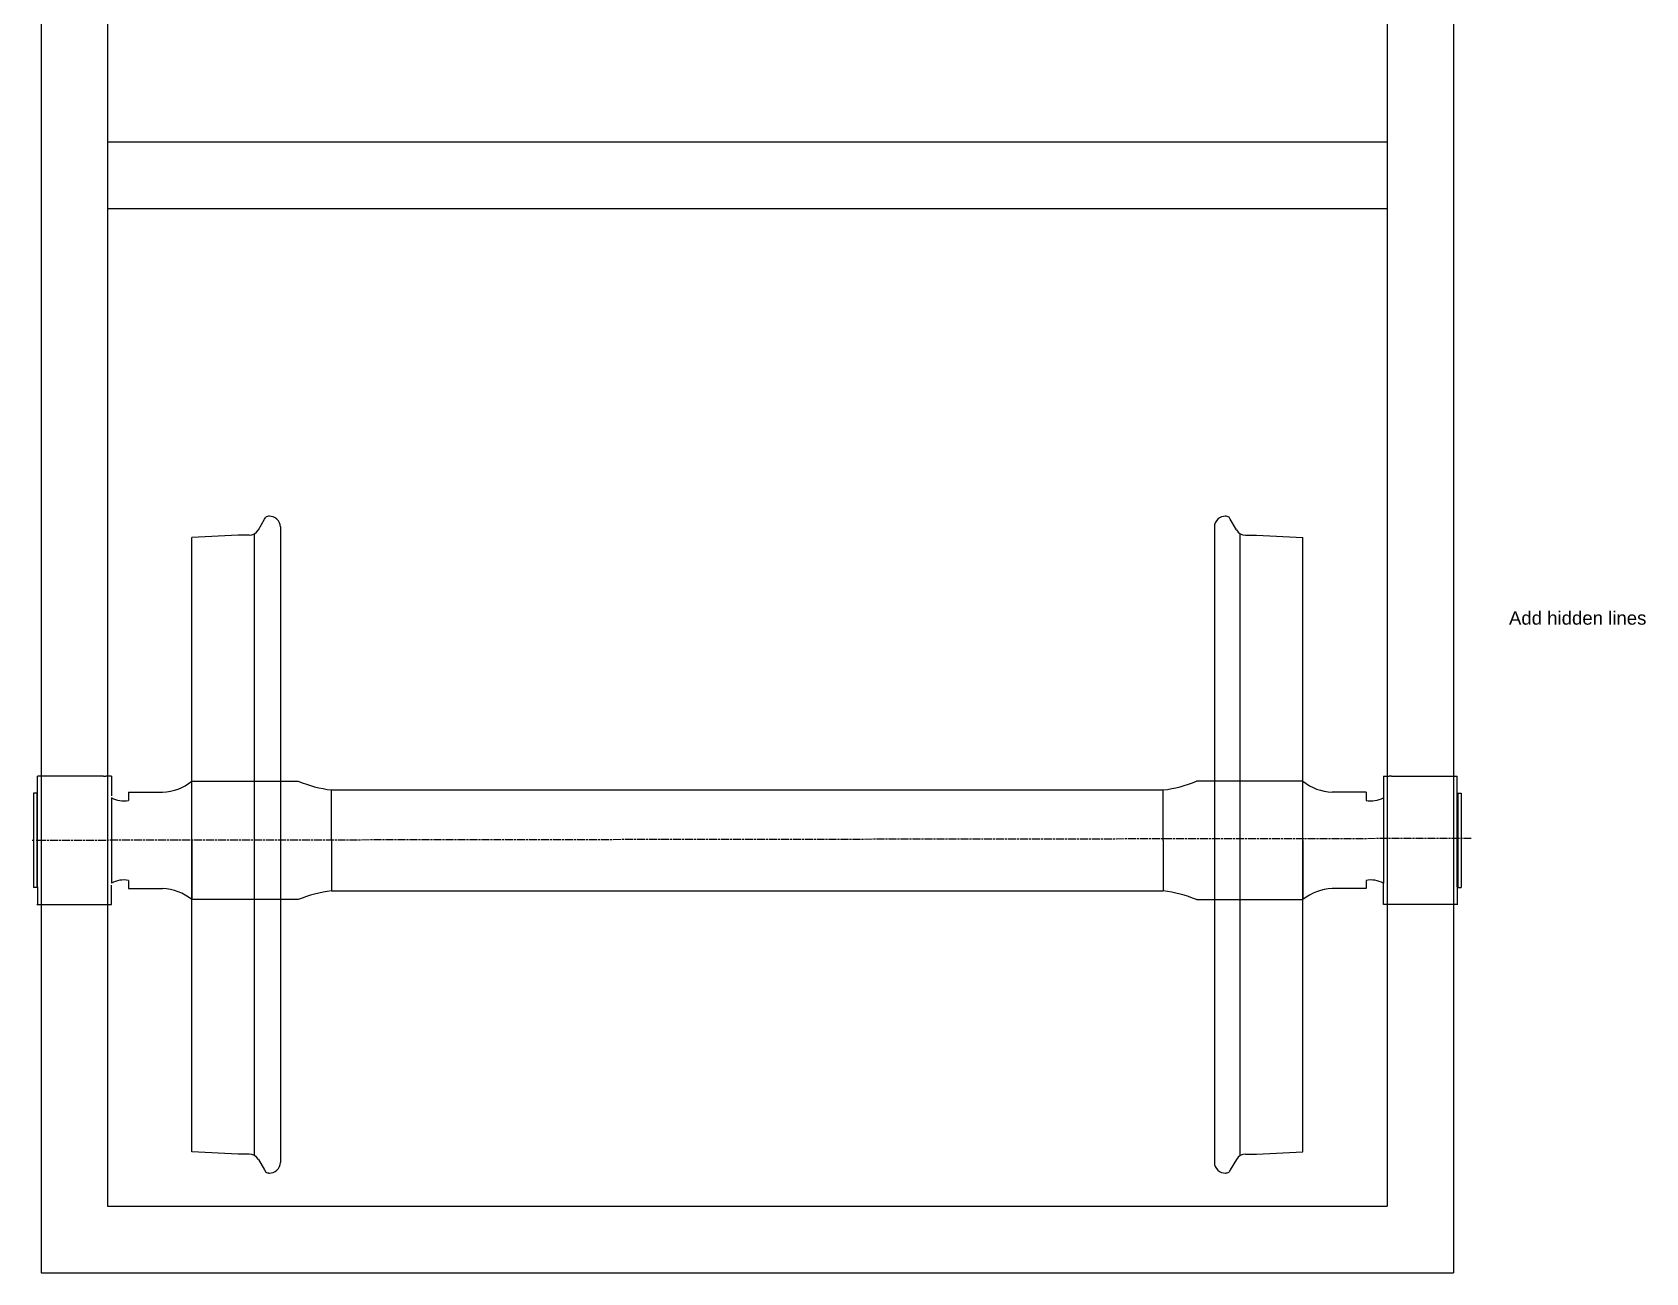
# Model space of a CAD drawing. Header units: millimetres. Extents: x 746 to 16552, y -884 to 8132.
# Drawn here: x 4554 to 6979, y 2832 to 4697 of the extents above; entities that cross this region are included whole.
import ezdxf

# ---------------------------------------------------------------- set-up
doc = ezdxf.new("R2010")
doc.units = ezdxf.units.MM
doc.linetypes.add('AM_ISO08W050', pattern=[18, 12, -1.5, 3, -1.5])
doc.styles.get("Standard").update_dxf_attribs({"font": 'arial.ttf'})

msp = doc.modelspace()

# ---------------------------------------------------------------- linework, layer by layer
for p, q in [((4567.271, 7385.952), (4567.271, 2832.495)), ((6690.324, 7385.952), (6690.324, 2832.495)), ((4667.034, 5482.495), (4667.034, 4482.495)), ((6590.561, 5482.495), (6590.561, 4482.495)), ((4667.034, 4532.495), (6590.561, 4532.495)), ((4667.034, 4482.495), (4667.034, 3482.495)), ((6590.561, 4482.495), (6590.561, 3482.495)), ((4667.034, 4432.495), (6590.561, 4432.495)), ((4893.746, 3949.172), (4902.936, 3965.091)), ((4893.746, 3949.172), (4902.936, 3965.091)), ((4902.936, 3965.091), (4904.752, 3968.236)), ((4902.936, 3965.091), (4904.752, 3968.236)), ((4926.797, 3953.672), (4926.797, 2998.372)), ((4926.797, 3953.672), (4926.797, 2998.372)), ((6330.797, 3953.672), (6330.797, 2998.372)), ((6330.797, 3953.672), (6330.797, 2998.372)), ((6354.658, 3965.091), (6352.842, 3968.236)), ((6354.658, 3965.091), (6352.842, 3968.236)), ((6363.848, 3949.172), (6354.658, 3965.091)), ((6363.848, 3949.172), (6354.658, 3965.091)), ((4863.297, 3941.172), (4793.797, 3937.7)), ((4863.297, 3941.172), (4793.797, 3937.7)), ((4793.797, 3014.344), (4793.797, 3937.7)), ((4793.797, 3014.344), (4793.797, 3937.7)), ((4879.889, 3941.172), (4863.297, 3941.172)), ((4879.889, 3941.172), (4863.297, 3941.172)), ((4887.889, 3008.729), (4887.889, 3943.316)), ((4887.889, 3008.729), (4887.889, 3943.316)), ((6369.705, 3008.729), (6369.705, 3943.316)), ((6369.705, 3008.729), (6369.705, 3943.316)), ((6377.705, 3941.172), (6394.297, 3941.172)), ((6377.705, 3941.172), (6394.297, 3941.172)), ((6394.297, 3941.172), (6463.797, 3937.7)), ((6394.297, 3941.172), (6463.797, 3937.7)), ((6463.797, 3014.344), (6463.797, 3937.7)), ((6463.797, 3014.344), (6463.797, 3937.7)), ((4561.797, 3552.372), (4561.797, 3578.792)), ((4572.797, 3578.792), (4561.797, 3578.792)), ((4561.797, 3552.372), (4561.797, 3578.792)), ((4572.797, 3578.792), (4561.797, 3578.792)), ((4660.797, 3578.792), (4572.797, 3578.792)), ((4660.797, 3578.792), (4664.297, 3578.792)), ((4660.797, 3578.792), (4664.297, 3578.792)), ((4669.565, 3578.792), (4664.297, 3578.792)), ((4669.565, 3578.792), (4664.297, 3578.792)), ((4672.797, 3578.792), (4669.565, 3578.792)), ((4672.797, 3578.792), (4669.565, 3578.792)), ((4672.797, 3578.792), (4672.797, 3549.527)), ((4672.797, 3578.792), (4672.797, 3549.527)), ((4793.797, 3571.372), (4953.797, 3571.372)), ((4793.797, 3482.372), (4793.797, 3571.372)), ((4793.797, 3571.372), (4953.797, 3571.372)), ((4793.797, 3482.372), (4793.797, 3571.372)), ((6463.797, 3571.372), (6303.797, 3571.372)), ((6463.797, 3571.372), (6303.797, 3571.372)), ((6463.797, 3482.372), (6463.797, 3571.372)), ((6463.797, 3482.372), (6463.797, 3571.372)), ((6584.797, 3578.792), (6584.797, 3549.527)), ((6584.797, 3578.792), (6588.029, 3578.792)), ((6584.797, 3578.792), (6584.797, 3549.527)), ((6584.797, 3578.792), (6588.029, 3578.792)), ((6588.029, 3578.792), (6593.297, 3578.792)), ((6588.029, 3578.792), (6593.297, 3578.792)), ((6596.797, 3578.792), (6593.297, 3578.792)), ((6596.797, 3578.792), (6593.297, 3578.792)), ((6596.797, 3578.792), (6684.797, 3578.792)), ((6684.797, 3578.792), (6695.797, 3578.792)), ((6684.797, 3578.792), (6695.797, 3578.792)), ((6695.797, 3552.372), (6695.797, 3578.792)), ((6695.797, 3552.372), (6695.797, 3578.792)), ((4560.797, 3553.372), (4555.797, 3553.372)), ((4555.797, 3553.372), (4555.797, 3523.587)), ((4560.797, 3553.372), (4555.797, 3553.372)), ((4555.797, 3553.372), (4555.797, 3512.157)), ((4560.797, 3553.372), (4560.797, 3546.687)), ((4560.797, 3553.372), (4560.797, 3546.687)), ((4560.797, 3546.687), (4560.797, 3521.841)), ((4560.797, 3546.687), (4560.797, 3521.841)), ((4561.803, 3546.686), (4560.797, 3546.687)), ((4560.797, 3546.622), (4560.797, 3521.841)), ((4560.797, 3546.622), (4560.797, 3521.841)), ((4560.797, 3546.622), (4560.797, 3521.841)), ((4560.797, 3546.622), (4560.797, 3521.841)), ((4561.797, 3546.687), (4561.804, 3552.372)), ((4561.797, 3418.058), (4561.804, 3552.372)), ((4672.797, 3546.687), (4672.797, 3418.122)), ((4698.797, 3554.872), (4749.797, 3554.872)), ((4698.797, 3554.872), (4698.797, 3542.372)), ((4698.797, 3554.872), (4749.797, 3554.872)), ((4698.797, 3554.872), (4698.797, 3542.372)), ((5003.797, 3482.372), (5003.797, 3558.372)), ((5003.797, 3558.372), (6253.797, 3558.372)), ((5003.797, 3482.372), (5003.797, 3558.372)), ((5003.797, 3558.372), (6253.797, 3558.372)), ((6253.797, 3482.372), (6253.797, 3558.372)), ((6253.797, 3482.372), (6253.797, 3558.372)), ((6558.797, 3554.872), (6507.797, 3554.872)), ((6558.797, 3554.872), (6507.797, 3554.872)), ((6558.797, 3554.872), (6558.797, 3542.372)), ((6558.797, 3554.872), (6558.797, 3542.372)), ((6584.797, 3549.527), (6584.797, 3546.687)), ((6584.797, 3549.527), (6584.797, 3546.687)), ((6584.797, 3549.527), (6584.797, 3546.687)), ((6584.797, 3549.527), (6584.797, 3546.687)), ((6584.797, 3546.687), (6584.797, 3418.122)), ((6695.797, 3546.687), (6695.791, 3552.372)), ((6695.797, 3418.058), (6695.791, 3552.372)), ((6695.791, 3546.686), (6696.797, 3546.687)), ((6696.797, 3553.372), (6696.797, 3546.687)), ((6696.797, 3553.372), (6701.797, 3553.372)), ((6696.797, 3553.372), (6696.797, 3546.687)), ((6696.797, 3553.372), (6701.797, 3553.372)), ((6696.797, 3546.687), (6696.797, 3521.841)), ((6696.797, 3546.687), (6696.797, 3521.841)), ((6696.797, 3546.622), (6696.797, 3521.841)), ((6696.797, 3546.622), (6696.797, 3521.841)), ((6696.797, 3546.622), (6696.797, 3521.841)), ((6696.797, 3546.622), (6696.797, 3521.841)), ((6701.797, 3553.372), (6701.797, 3523.587)), ((6701.797, 3553.372), (6701.797, 3512.157)), ((4560.797, 3521.841), (4560.797, 3521.047)), ((4560.797, 3521.841), (4560.797, 3514.697)), ((6696.797, 3521.841), (6696.797, 3521.047)), ((6696.797, 3521.841), (6696.797, 3514.697)), ((4555.797, 3512.157), (4555.797, 3482.372)), ((4555.797, 3512.157), (4555.797, 3482.372)), ((4560.797, 3514.697), (4560.797, 3513.904)), ((4560.797, 3514.697), (4560.797, 3513.904)), ((4560.797, 3513.904), (4560.797, 3418.122)), ((4560.797, 3513.904), (4560.797, 3418.122)), ((4560.797, 3513.904), (4560.797, 3411.386)), ((4560.797, 3513.904), (4560.797, 3418.122)), ((4560.797, 3513.904), (4560.797, 3418.122)), ((4560.797, 3513.904), (4560.797, 3411.386)), ((6696.797, 3514.697), (6696.797, 3513.904)), ((6696.797, 3514.697), (6696.797, 3513.904)), ((6696.797, 3513.904), (6696.797, 3418.122)), ((6696.797, 3513.904), (6696.797, 3418.122)), ((6696.797, 3513.904), (6696.797, 3411.386)), ((6696.797, 3513.904), (6696.797, 3418.122)), ((6696.797, 3513.904), (6696.797, 3418.122)), ((6696.797, 3513.904), (6696.797, 3411.386)), ((6701.797, 3512.157), (6701.797, 3482.372)), ((6701.797, 3512.157), (6701.797, 3482.372)), ((4554.797, 3482.372), (4553.903, 3482.372)), ((4554.797, 3482.372), (4553.903, 3482.372)), ((4555.797, 3482.372), (4555.797, 3411.386)), ((4555.797, 3482.372), (4555.797, 3411.386)), ((4560.797, 3482.372), (4559.797, 3482.372)), ((4560.797, 3482.372), (4559.797, 3482.372)), ((4667.034, 3482.495), (4667.034, 2932.495)), ((4793.797, 3482.372), (4793.797, 3393.372)), ((4793.797, 3482.372), (4793.797, 3393.372)), ((5003.797, 3482.372), (5003.797, 3406.372)), ((5003.797, 3482.372), (5003.797, 3406.372)), ((6253.797, 3482.372), (6253.797, 3406.372)), ((6253.797, 3482.372), (6253.797, 3406.372)), ((6463.797, 3482.372), (6463.797, 3393.372)), ((6463.797, 3482.372), (6463.797, 3393.372)), ((6590.561, 3482.495), (6590.561, 2932.495)), ((6701.797, 3482.372), (6701.797, 3411.386)), ((6701.797, 3482.372), (6701.797, 3411.386)), ((4561.803, 3423.691), (4560.797, 3423.691)), ((4698.797, 3422.372), (4698.797, 3409.872)), ((4698.797, 3422.372), (4698.797, 3409.872)), ((6558.797, 3422.372), (6558.797, 3409.872)), ((6558.797, 3422.372), (6558.797, 3409.872)), ((6695.791, 3423.691), (6696.797, 3423.691)), ((4560.797, 3411.386), (4555.797, 3411.386)), ((4560.797, 3411.386), (4555.797, 3411.386)), ((4561.77, 3412.383), (4561.744, 3385.952)), ((4561.77, 3412.383), (4561.744, 3385.952)), ((4561.797, 3412.381), (4561.797, 3418.058)), ((4561.797, 3412.381), (4561.797, 3418.058)), ((4672.797, 3385.952), (4672.797, 3415.218)), ((4672.797, 3385.952), (4672.797, 3415.218)), ((4698.797, 3409.872), (4749.797, 3409.872)), ((4698.797, 3409.872), (4749.797, 3409.872)), ((5003.797, 3406.372), (6253.797, 3406.372)), ((5003.797, 3406.372), (6253.797, 3406.372)), ((6558.797, 3409.872), (6507.797, 3409.872)), ((6558.797, 3409.872), (6507.797, 3409.872)), ((6584.797, 3415.218), (6584.797, 3418.058)), ((6584.797, 3415.218), (6584.797, 3418.058)), ((6584.797, 3415.218), (6584.797, 3418.058)), ((6584.797, 3415.218), (6584.797, 3418.058)), ((6584.797, 3385.952), (6584.797, 3415.218)), ((6584.797, 3385.952), (6584.797, 3415.218)), ((6695.797, 3412.381), (6695.797, 3418.058)), ((6695.797, 3412.381), (6695.797, 3418.058)), ((6695.824, 3412.383), (6695.851, 3385.952)), ((6695.824, 3412.383), (6695.851, 3385.952)), ((6696.797, 3411.386), (6701.797, 3411.386)), ((6696.797, 3411.386), (6701.797, 3411.386)), ((4560.797, 3385.952), (4672.797, 3385.952)), ((4560.797, 3385.952), (4672.797, 3385.952)), ((4953.797, 3393.372), (4793.797, 3393.372)), ((4953.797, 3393.372), (4793.797, 3393.372)), ((6303.797, 3393.372), (6463.797, 3393.372)), ((6303.797, 3393.372), (6463.797, 3393.372)), ((6696.797, 3385.952), (6584.797, 3385.952)), ((6696.797, 3385.952), (6584.797, 3385.952)), ((4863.297, 3010.872), (4793.797, 3014.344)), ((4863.297, 3010.872), (4793.797, 3014.344)), ((4879.889, 3010.872), (4863.297, 3010.872)), ((4879.889, 3010.872), (4863.297, 3010.872)), ((6377.705, 3010.872), (6394.297, 3010.872)), ((6377.705, 3010.872), (6394.297, 3010.872)), ((6394.297, 3010.872), (6463.797, 3014.344)), ((6394.297, 3010.872), (6463.797, 3014.344)), ((4893.746, 3002.872), (4902.936, 2986.954)), ((4893.746, 3002.872), (4902.936, 2986.954)), ((4902.936, 2986.954), (4904.752, 2983.809)), ((4902.936, 2986.954), (4904.752, 2983.809)), ((6354.658, 2986.954), (6352.842, 2983.809)), ((6354.658, 2986.954), (6352.842, 2983.809)), ((6363.848, 3002.872), (6354.658, 2986.954)), ((6363.848, 3002.872), (6354.658, 2986.954)), ((4910.692, 2982.372), (4910.797, 2982.372)), ((4910.692, 2982.372), (4910.797, 2982.372)), ((6346.902, 2982.372), (6346.797, 2982.372)), ((6346.902, 2982.372), (6346.797, 2982.372)), ((4667.034, 2932.495), (6590.561, 2932.495)), ((4567.271, 2832.495), (6690.324, 2832.495))]:
    msp.add_line(p, q)
at = {"linetype": 'AM_ISO08W050'}
msp.add_line((6716.951, 3485.215), (4559.797, 3482.372), dxfattribs=at)
for centre, radius, start, end in [((4910.692, 3956.672), 13, 90, 117.18757), ((4910.692, 3956.672), 13, 90, 117.18757), ((4910.797, 3953.672), 16, 0, 93.811315), ((4910.797, 3953.672), 16, 0, 93.811315), ((6346.797, 3953.672), 16, 86.188685, 180), ((6346.797, 3953.672), 16, 86.188685, 180), ((6346.902, 3956.672), 13, 62.81243, 90), ((6346.902, 3956.672), 13, 62.81243, 90), ((4879.889, 3957.172), 16, 270, 330), ((4879.889, 3957.172), 16, 270, 330), ((6377.705, 3957.172), 16, 210, 270), ((6377.705, 3957.172), 16, 210, 270), ((4746.788, 3629.812), 75, 272.299027, 308.813064), ((4746.788, 3629.812), 75, 272.299027, 308.813064), ((5022.351, 3732.386), 175, 246.937524, 263.914044), ((5022.351, 3732.386), 175, 246.937524, 263.914044), ((6235.244, 3732.386), 175, 276.085956, 293.062476), ((6235.244, 3732.386), 175, 276.085956, 293.062476), ((6510.806, 3629.812), 75, 231.186936, 267.700973), ((6510.806, 3629.812), 75, 231.186936, 267.700973), ((4691.89, 3581.771), 40, 241.489345, 279.94355), ((4691.89, 3581.771), 40, 241.489345, 279.94355), ((6565.704, 3581.771), 40, 260.05645, 298.510655), ((6565.704, 3581.771), 40, 260.05645, 298.510655), ((4691.89, 3382.973), 40, 80.05645, 118.510655), ((4691.89, 3382.973), 40, 80.05645, 118.510655), ((6565.704, 3382.973), 40, 61.489345, 99.94355), ((6565.704, 3382.973), 40, 61.489345, 99.94355), ((4746.788, 3334.933), 75, 51.186936, 87.700973), ((4746.788, 3334.933), 75, 51.186936, 87.700973), ((5022.351, 3232.359), 175, 96.085956, 113.062476), ((5022.351, 3232.359), 175, 96.085956, 113.062476), ((6235.244, 3232.359), 175, 66.937524, 83.914044), ((6235.244, 3232.359), 175, 66.937524, 83.914044), ((6510.806, 3334.933), 75, 92.299027, 128.813064), ((6510.806, 3334.933), 75, 92.299027, 128.813064), ((4879.889, 2994.872), 16, 30, 90), ((4879.889, 2994.872), 16, 30, 90), ((6377.705, 2994.872), 16, 90, 150), ((6377.705, 2994.872), 16, 90, 150), ((4910.692, 2995.372), 13, 242.81243, 270), ((4910.692, 2995.372), 13, 242.81243, 270), ((4910.797, 2998.372), 16, 266.188685, 0), ((4910.797, 2998.372), 16, 266.188685, 0), ((6346.797, 2998.372), 16, 180, 273.811315), ((6346.797, 2998.372), 16, 180, 273.811315), ((6346.902, 2995.372), 13, 270, 297.18757), ((6346.902, 2995.372), 13, 270, 297.18757)]:
    msp.add_arc(centre, radius, start, end)

# ---------------------------------------------------------------- texts
at = {"insert": (6773.539, 3826.697), "char_height": 20, "attachment_point": 1}
msp.add_mtext('Add hidden lines', dxfattribs=at)

doc.saveas('drawing.dxf')
